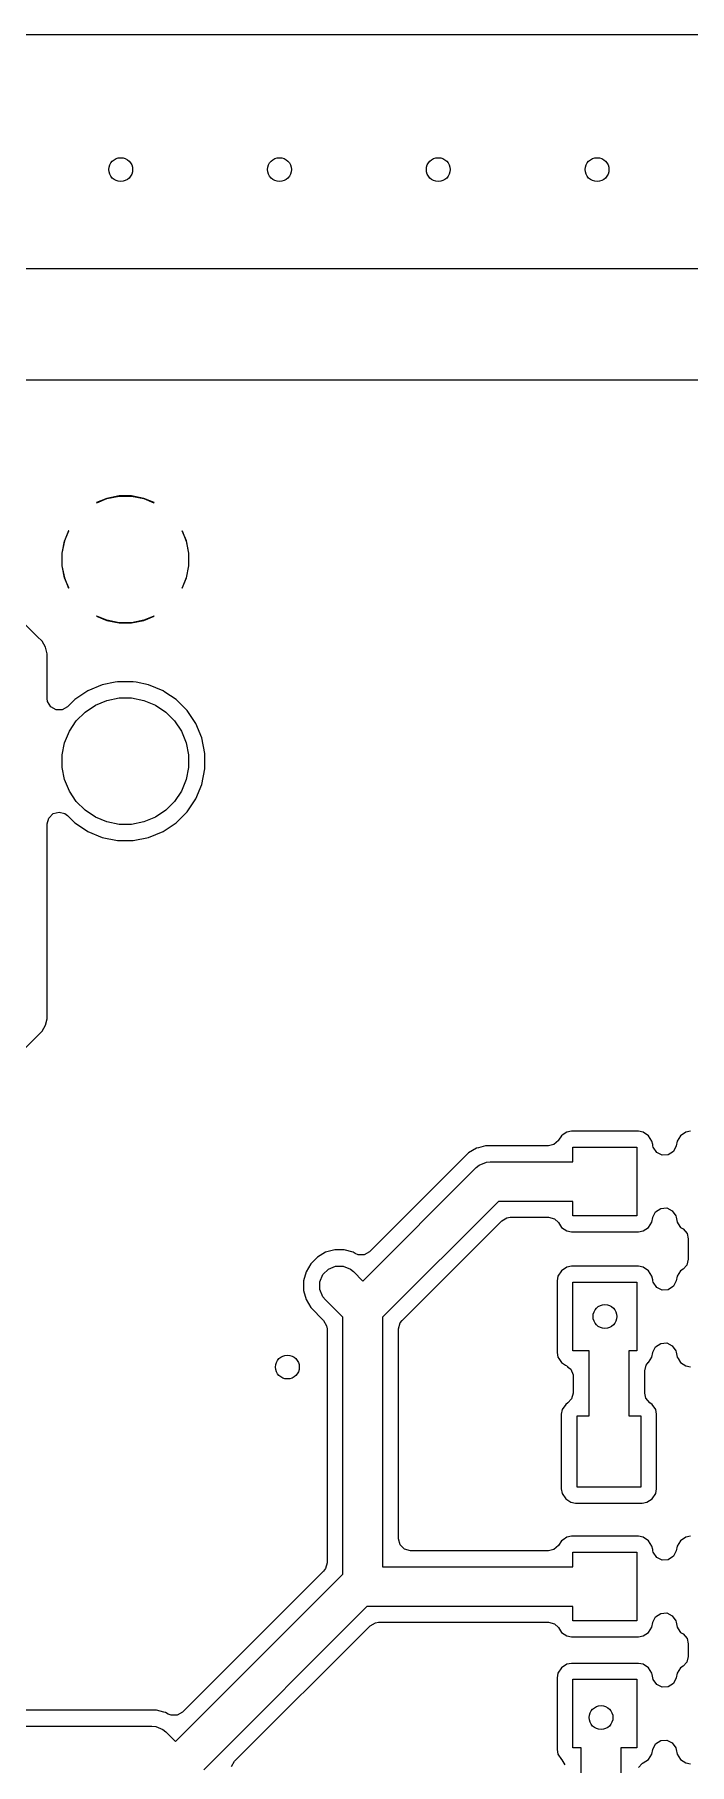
# Model space of a CAD drawing. Header units: inches. Extents: x 2.12 to 6.02, y -5.78 to -1.88.
# Drawn here: x 4.971 to 5.296, y -2.734 to -1.876 of the extents above; entities that cross this region are included whole.
import ezdxf

# ---------------------------------------------------------------- set-up
doc = ezdxf.new("R2010")
doc.units = ezdxf.units.IN
doc.header["$MEASUREMENT"] = 0
doc.layers.add('B.Cu', color=153, linetype='CONTINUOUS', true_color=0x4d7fc4)

msp = doc.modelspace()

# ---------------------------------------------------------------- linework, layer by layer
at = {"layer": 'B.Cu', "linetype": 'CONTINUOUS'}
for p, q in [((2.13821, -1.876), (5.99565, -1.876)), ((5.73902, -1.99213), (2.39483, -1.99213)), ((2.43466, -2.04724), (5.69919, -2.04724)), ((5.00695, -2.10593), (5.00188, -2.10804)), ((5.00188, -2.10804), (5.00188, -2.10804)), ((5.00188, -2.10804), (5.00199, -2.10815)), ((5.00199, -2.10815), (5.007, -2.10608)), ((5.01304, -2.10472), (5.00695, -2.10593)), ((5.00695, -2.10593), (5.00695, -2.10593)), ((5.007, -2.10608), (5.01305, -2.10488)), ((5.01924, -2.10472), (5.01304, -2.10472)), ((5.01305, -2.10488), (5.01923, -2.10488)), ((5.01923, -2.10488), (5.02528, -2.10608)), ((5.02533, -2.10593), (5.01924, -2.10472)), ((5.02528, -2.10608), (5.03029, -2.10815)), ((5.03041, -2.10804), (5.02533, -2.10593)), ((5.02533, -2.10593), (5.02533, -2.10593)), ((5.03029, -2.10815), (5.03041, -2.10804)), ((5.03041, -2.10804), (5.03041, -2.10804)), ((4.98796, -2.12196), (4.98586, -2.12703)), ((4.986, -2.12708), (4.98807, -2.12207)), ((4.98807, -2.12207), (4.98796, -2.12196)), ((4.98796, -2.12196), (4.98796, -2.12196)), ((5.04432, -2.12196), (5.04421, -2.12207)), ((5.04421, -2.12207), (5.04628, -2.12708)), ((5.04643, -2.12703), (5.04432, -2.12196)), ((4.98586, -2.12703), (4.98465, -2.13312)), ((4.98465, -2.13312), (4.98465, -2.13932)), ((4.9848, -2.13313), (4.986, -2.12708)), ((4.9848, -2.13931), (4.9848, -2.13313)), ((4.98586, -2.12703), (4.98586, -2.12703)), ((5.04628, -2.12708), (5.04749, -2.13313)), ((5.04764, -2.13312), (5.04643, -2.12703)), ((5.04643, -2.12703), (5.04643, -2.12703)), ((5.04749, -2.13313), (5.04749, -2.13931)), ((5.04764, -2.13932), (5.04764, -2.13312)), ((4.98465, -2.13932), (4.98586, -2.14541)), ((4.986, -2.14536), (4.9848, -2.13931)), ((5.04749, -2.13931), (5.04628, -2.14536)), ((5.04643, -2.14541), (5.04764, -2.13932)), ((4.98586, -2.14541), (4.98586, -2.14541)), ((4.98586, -2.14541), (4.98796, -2.15048)), ((4.98807, -2.15037), (4.986, -2.14536)), ((4.98796, -2.15048), (4.98807, -2.15037)), ((4.98796, -2.15048), (4.98796, -2.15048)), ((5.04628, -2.14536), (5.04421, -2.15037)), ((5.04421, -2.15037), (5.04432, -2.15048)), ((5.04432, -2.15048), (5.04643, -2.14541)), ((5.04643, -2.14541), (5.04643, -2.14541)), ((4.97244, -2.17439), (4.95437, -2.15632)), ((5.00199, -2.16429), (5.00188, -2.1644)), ((5.00188, -2.1644), (5.00695, -2.16651)), ((5.007, -2.16636), (5.00199, -2.16429)), ((5.00695, -2.16651), (5.00695, -2.16651)), ((5.00695, -2.16651), (5.01304, -2.16772)), ((5.01305, -2.16756), (5.007, -2.16636)), ((5.01304, -2.16772), (5.01924, -2.16772)), ((5.01923, -2.16756), (5.01305, -2.16756)), ((5.02528, -2.16636), (5.01923, -2.16756)), ((5.01924, -2.16772), (5.02533, -2.16651)), ((5.03029, -2.16429), (5.02528, -2.16636)), ((5.02533, -2.16651), (5.03041, -2.1644)), ((5.02533, -2.16651), (5.02533, -2.16651)), ((5.03041, -2.1644), (5.03029, -2.16429)), ((4.97482, -2.17678), (4.97244, -2.17439)), ((4.97244, -2.17439), (4.97244, -2.17439)), ((4.97567, -2.17824), (4.97482, -2.17678)), ((4.97651, -2.1797), (4.97567, -2.17824)), ((4.97738, -2.18296), (4.97651, -2.1797)), ((4.97738, -2.18633), (4.97738, -2.18296)), ((4.97738, -2.18744), (4.97738, -2.18633)), ((4.97738, -2.18633), (4.97738, -2.18633)), ((4.97738, -2.20511), (4.97738, -2.18744)), ((4.99748, -2.20131), (4.99103, -2.20562)), ((5.00465, -2.19834), (4.99748, -2.20131)), ((4.99748, -2.20131), (4.99748, -2.20131)), ((5.011, -2.19708), (5.00465, -2.19834)), ((5.00465, -2.19834), (5.00465, -2.19834)), ((5.01226, -2.19683), (5.011, -2.19708)), ((5.02002, -2.19683), (5.01226, -2.19683)), ((5.02154, -2.19713), (5.02002, -2.19683)), ((5.02763, -2.19834), (5.02154, -2.19713)), ((5.0348, -2.20131), (5.02763, -2.19834)), ((5.02763, -2.19834), (5.02763, -2.19834)), ((5.03577, -2.20196), (5.0348, -2.20131)), ((5.0348, -2.20131), (5.0348, -2.20131)), ((5.04125, -2.20562), (5.03577, -2.20196)), ((4.97758, -2.20663), (4.97738, -2.20511)), ((4.9791, -2.20926), (4.97758, -2.20663)), ((4.98173, -2.21078), (4.9791, -2.20926)), ((4.98477, -2.21078), (4.98173, -2.21078)), ((4.9874, -2.20926), (4.98477, -2.21078)), ((4.99103, -2.20562), (4.9874, -2.20926)), ((4.99103, -2.20562), (4.99103, -2.20562)), ((4.99179, -2.21624), (4.99616, -2.21187)), ((4.99616, -2.21187), (5.00129, -2.20844)), ((5.00129, -2.20844), (5.007, -2.20608)), ((5.007, -2.20608), (5.01305, -2.20488)), ((5.01305, -2.20488), (5.01923, -2.20488)), ((5.01923, -2.20488), (5.02528, -2.20608)), ((5.02528, -2.20608), (5.03099, -2.20844)), ((5.03099, -2.20844), (5.03612, -2.21187)), ((5.03612, -2.21187), (5.04049, -2.21624)), ((5.04674, -2.21111), (5.04125, -2.20562)), ((5.05105, -2.21756), (5.04674, -2.21111)), ((4.98836, -2.22137), (4.99179, -2.21624)), ((5.04049, -2.21624), (5.04392, -2.22137)), ((5.05402, -2.22473), (5.05105, -2.21756)), ((4.9848, -2.23313), (4.986, -2.22708)), ((4.986, -2.22708), (4.98836, -2.22137)), ((5.04392, -2.22137), (5.04628, -2.22708)), ((5.04628, -2.22708), (5.04749, -2.23313)), ((5.05553, -2.23234), (5.05402, -2.22473)), ((4.9848, -2.23931), (4.9848, -2.23313)), ((5.04749, -2.23313), (5.04749, -2.23931)), ((5.05553, -2.2401), (5.05553, -2.23234)), ((4.986, -2.24536), (4.9848, -2.23931)), ((4.98836, -2.25107), (4.986, -2.24536)), ((5.04628, -2.24536), (5.04392, -2.25107)), ((5.04749, -2.23931), (5.04628, -2.24536)), ((5.05402, -2.24771), (5.05553, -2.2401)), ((4.99179, -2.2562), (4.98836, -2.25107)), ((5.04392, -2.25107), (5.04049, -2.2562)), ((5.04674, -2.26133), (5.05105, -2.25488)), ((5.05105, -2.25488), (5.05402, -2.24771)), ((4.97817, -2.2644), (4.98031, -2.26225)), ((4.98031, -2.26225), (4.98325, -2.26146)), ((4.98325, -2.26146), (4.98618, -2.26225)), ((4.98618, -2.26225), (4.9874, -2.26318)), ((4.9874, -2.26318), (4.99103, -2.26682)), ((4.99616, -2.26057), (4.99179, -2.2562)), ((5.00129, -2.264), (4.99616, -2.26057)), ((5.007, -2.26636), (5.00129, -2.264)), ((5.03099, -2.264), (5.02528, -2.26636)), ((5.03612, -2.26057), (5.03099, -2.264)), ((5.04049, -2.2562), (5.03612, -2.26057)), ((5.04125, -2.26682), (5.04674, -2.26133)), ((4.97738, -2.26733), (4.97817, -2.2644)), ((4.97738, -2.36389), (4.97738, -2.26733)), ((4.99103, -2.26682), (4.99532, -2.26968)), ((4.99532, -2.26968), (4.99748, -2.27113)), ((4.99748, -2.27113), (4.99748, -2.27113)), ((4.99748, -2.27113), (4.99748, -2.27113)), ((4.99748, -2.27113), (5.00465, -2.2741)), ((5.01305, -2.26756), (5.007, -2.26636)), ((5.01923, -2.26756), (5.01305, -2.26756)), ((5.02528, -2.26636), (5.01923, -2.26756)), ((5.02763, -2.2741), (5.0348, -2.27113)), ((5.0348, -2.27113), (5.04125, -2.26682)), ((5.00465, -2.2741), (5.01226, -2.27561)), ((5.01226, -2.27561), (5.01226, -2.27561)), ((5.01226, -2.27561), (5.02002, -2.27561)), ((5.02002, -2.27561), (5.02763, -2.2741)), ((5.02002, -2.27561), (5.02002, -2.27561)), ((4.97651, -2.36715), (4.97738, -2.36389)), ((4.93639, -2.40851), (4.97482, -2.37007)), ((4.97482, -2.37007), (4.97651, -2.36715)), ((4.97651, -2.36715), (4.97651, -2.36715)), ((5.19475, -2.42691), (5.19119, -2.42786)), ((5.22593, -2.42691), (5.19475, -2.42691)), ((5.22852, -2.4263), (5.22593, -2.42691)), ((5.23081, -2.4243), (5.22852, -2.4263)), ((5.23091, -2.42414), (5.23081, -2.4243)), ((5.23238, -2.42195), (5.23091, -2.42414)), ((5.23322, -2.42139), (5.23238, -2.42195)), ((5.23499, -2.4202), (5.23322, -2.42139)), ((5.23729, -2.41974), (5.23499, -2.4202)), ((5.27058, -2.41974), (5.23729, -2.41974)), ((5.27288, -2.4202), (5.27058, -2.41974)), ((5.27549, -2.42195), (5.27288, -2.4202)), ((5.27288, -2.4202), (5.27288, -2.4202)), ((5.27724, -2.42456), (5.27549, -2.42195)), ((5.27759, -2.4263), (5.27724, -2.42456)), ((5.27771, -2.42693), (5.27759, -2.4263)), ((5.27791, -2.42767), (5.27771, -2.42693)), ((5.28922, -2.42693), (5.28787, -2.42966)), ((5.28969, -2.42456), (5.28922, -2.42693)), ((5.29143, -2.42195), (5.28969, -2.42456)), ((5.29405, -2.4202), (5.29143, -2.42195)), ((5.29635, -2.41974), (5.29405, -2.4202)), ((5.1862, -2.43045), (5.13724, -2.47941)), ((5.19024, -2.42812), (5.1862, -2.43045)), ((5.1862, -2.43045), (5.1862, -2.43045)), ((5.19119, -2.42786), (5.19024, -2.42812)), ((5.19119, -2.42786), (5.19119, -2.42786)), ((5.19162, -2.43646), (5.19517, -2.43499)), ((5.19517, -2.43499), (5.19709, -2.4348)), ((5.19709, -2.4348), (5.23807, -2.4348)), ((5.23807, -2.4348), (5.23807, -2.42764)), ((5.23807, -2.42764), (5.2698, -2.42764)), ((5.2698, -2.42764), (5.2698, -2.46165)), ((5.2796, -2.4302), (5.27791, -2.42767)), ((5.28232, -2.43154), (5.2796, -2.4302)), ((5.28535, -2.43134), (5.28232, -2.43154)), ((5.28787, -2.42966), (5.28535, -2.43134)), ((5.13386, -2.49395), (5.19013, -2.43769)), ((5.19013, -2.43769), (5.19162, -2.43646)), ((5.19162, -2.43646), (5.19162, -2.43646)), ((5.20116, -2.45449), (5.1437, -2.51195)), ((5.23807, -2.45449), (5.20116, -2.45449)), ((5.23807, -2.46165), (5.23807, -2.45449)), ((5.27771, -2.46236), (5.27905, -2.45964)), ((5.27905, -2.45964), (5.28158, -2.45795)), ((5.28158, -2.45795), (5.28461, -2.45775)), ((5.28461, -2.45775), (5.28733, -2.45909)), ((5.28733, -2.45909), (5.28902, -2.46162)), ((5.15331, -2.5135), (5.20272, -2.4641)), ((5.20272, -2.4641), (5.20534, -2.46258)), ((5.20534, -2.46258), (5.20686, -2.46238)), ((5.20686, -2.46238), (5.22593, -2.46238)), ((5.22593, -2.46238), (5.22886, -2.46317)), ((5.22886, -2.46317), (5.23081, -2.46499)), ((5.23081, -2.46499), (5.23238, -2.46734)), ((5.23238, -2.46734), (5.23499, -2.46909)), ((5.23499, -2.46909), (5.23729, -2.46955)), ((5.23729, -2.46955), (5.27058, -2.46955)), ((5.2698, -2.46165), (5.23807, -2.46165)), ((5.27058, -2.46955), (5.27288, -2.46909)), ((5.27288, -2.46909), (5.27549, -2.46734)), ((5.27549, -2.46734), (5.27724, -2.46473)), ((5.27724, -2.46473), (5.2777, -2.46243)), ((5.2777, -2.46243), (5.27771, -2.46236)), ((5.2777, -2.46243), (5.2777, -2.46243)), ((5.28902, -2.46162), (5.28922, -2.46236)), ((5.28922, -2.46236), (5.28969, -2.46473)), ((5.28969, -2.46473), (5.29027, -2.4656)), ((5.29027, -2.4656), (5.29143, -2.46734)), ((5.29143, -2.46734), (5.29265, -2.46816)), ((5.29265, -2.46816), (5.29465, -2.47044)), ((5.29465, -2.47044), (5.29526, -2.47303)), ((5.29526, -2.47303), (5.29526, -2.48319)), ((5.10805, -2.48537), (5.10572, -2.48941)), ((5.11135, -2.48207), (5.10805, -2.48537)), ((5.10805, -2.48537), (5.10805, -2.48537)), ((5.1154, -2.47973), (5.11135, -2.48207)), ((5.11135, -2.48207), (5.11135, -2.48207)), ((5.11991, -2.47852), (5.1154, -2.47973)), ((5.1154, -2.47973), (5.1154, -2.47973)), ((5.11678, -2.48808), (5.12032, -2.48661)), ((5.12458, -2.47852), (5.11991, -2.47852)), ((5.11991, -2.47852), (5.11991, -2.47852)), ((5.12032, -2.48661), (5.12416, -2.48661)), ((5.12416, -2.48661), (5.12771, -2.48808)), ((5.12909, -2.47973), (5.12458, -2.47852)), ((5.12458, -2.47852), (5.12458, -2.47852)), ((5.13015, -2.48035), (5.12909, -2.47973)), ((5.12909, -2.47973), (5.12909, -2.47973)), ((5.13157, -2.48093), (5.13015, -2.48035)), ((5.13461, -2.48093), (5.13157, -2.48093)), ((5.13724, -2.47941), (5.13461, -2.48093)), ((5.23729, -2.48667), (5.23499, -2.48713)), ((5.27058, -2.48667), (5.23729, -2.48667)), ((5.27288, -2.48713), (5.27058, -2.48667)), ((5.29447, -2.48612), (5.29265, -2.48806)), ((5.29526, -2.48319), (5.29447, -2.48612)), ((5.10572, -2.48941), (5.10451, -2.49392)), ((5.10451, -2.49392), (5.10451, -2.4986)), ((5.10572, -2.48941), (5.10572, -2.48941)), ((5.11259, -2.49434), (5.11406, -2.49079)), ((5.11259, -2.49818), (5.11259, -2.49434)), ((5.11406, -2.49079), (5.11678, -2.48808)), ((5.12771, -2.48808), (5.1292, -2.4893)), ((5.1292, -2.4893), (5.13386, -2.49395)), ((5.23064, -2.49149), (5.23018, -2.49379)), ((5.23018, -2.49379), (5.23018, -2.52936)), ((5.23238, -2.48888), (5.23064, -2.49149)), ((5.23499, -2.48713), (5.23238, -2.48888)), ((5.23807, -2.52858), (5.23807, -2.49457)), ((5.23807, -2.49457), (5.2698, -2.49457)), ((5.2698, -2.49457), (5.2698, -2.52858)), ((5.27549, -2.48888), (5.27288, -2.48713)), ((5.27288, -2.48713), (5.27288, -2.48713)), ((5.27724, -2.49149), (5.27549, -2.48888)), ((5.27761, -2.49335), (5.27724, -2.49149)), ((5.27771, -2.49386), (5.27761, -2.49335)), ((5.27791, -2.4946), (5.27771, -2.49386)), ((5.2796, -2.49713), (5.27791, -2.4946)), ((5.28922, -2.49386), (5.28787, -2.49658)), ((5.28969, -2.49149), (5.28922, -2.49386)), ((5.29143, -2.48888), (5.28969, -2.49149)), ((5.29265, -2.48806), (5.29143, -2.48888)), ((5.29143, -2.48888), (5.29143, -2.48888)), ((5.10451, -2.4986), (5.10572, -2.50311)), ((5.10572, -2.50311), (5.10572, -2.50311)), ((5.10572, -2.50311), (5.10805, -2.50715)), ((5.11406, -2.50173), (5.11259, -2.49818)), ((5.11528, -2.50322), (5.11406, -2.50173)), ((5.12402, -2.51195), (5.11528, -2.50322)), ((5.28232, -2.49847), (5.2796, -2.49713)), ((5.28535, -2.49827), (5.28232, -2.49847)), ((5.28787, -2.49658), (5.28535, -2.49827)), ((5.10805, -2.50715), (5.10805, -2.50715)), ((5.10805, -2.50715), (5.10805, -2.50715)), ((5.10805, -2.50715), (5.1144, -2.5135)), ((5.12402, -2.63932), (5.12402, -2.51195)), ((5.1437, -2.51195), (5.1437, -2.63559)), ((5.1144, -2.5135), (5.11592, -2.51613)), ((5.11592, -2.51613), (5.11612, -2.51765)), ((5.11612, -2.51765), (5.11612, -2.63362)), ((5.15159, -2.51765), (5.15238, -2.51472)), ((5.15159, -2.60536), (5.15159, -2.51765)), ((5.15238, -2.51472), (5.15331, -2.5135)), ((5.23018, -2.52936), (5.23064, -2.53166)), ((5.24606, -2.52858), (5.23807, -2.52858)), ((5.24606, -2.56079), (5.24606, -2.52858)), ((5.2698, -2.52858), (5.26575, -2.52858)), ((5.26575, -2.52858), (5.26575, -2.56079)), ((5.27724, -2.53166), (5.2777, -2.52936)), ((5.2777, -2.52936), (5.27771, -2.52929)), ((5.2777, -2.52936), (5.2777, -2.52936)), ((5.27771, -2.52929), (5.27905, -2.52656)), ((5.27905, -2.52656), (5.28158, -2.52488)), ((5.28158, -2.52488), (5.28461, -2.52468)), ((5.28461, -2.52468), (5.28733, -2.52602)), ((5.28733, -2.52602), (5.28902, -2.52855)), ((5.28902, -2.52855), (5.28922, -2.52929)), ((5.28922, -2.52929), (5.28969, -2.53166)), ((5.23064, -2.53166), (5.2311, -2.53236)), ((5.2311, -2.53236), (5.23238, -2.53427)), ((5.23238, -2.53427), (5.2344, -2.53562)), ((5.2344, -2.53562), (5.23547, -2.53634)), ((5.23547, -2.53634), (5.23538, -2.53647)), ((5.23538, -2.53647), (5.23696, -2.53768)), ((5.23696, -2.53768), (5.23812, -2.54049)), ((5.27364, -2.53856), (5.27443, -2.53562)), ((5.27443, -2.53562), (5.27536, -2.53441)), ((5.27536, -2.53441), (5.27549, -2.53427)), ((5.27549, -2.53427), (5.27724, -2.53166)), ((5.27549, -2.53427), (5.27549, -2.53427)), ((5.28969, -2.53166), (5.29016, -2.53236)), ((5.29016, -2.53236), (5.29143, -2.53427)), ((5.29143, -2.53427), (5.29405, -2.53602)), ((5.29405, -2.53602), (5.29635, -2.53648)), ((5.23812, -2.54049), (5.23817, -2.54125)), ((5.23817, -2.54125), (5.23817, -2.54949)), ((5.27364, -2.54949), (5.27364, -2.53856)), ((5.23447, -2.5551), (5.23272, -2.55771)), ((5.23556, -2.55436), (5.23447, -2.5551)), ((5.23447, -2.5551), (5.23447, -2.5551)), ((5.23738, -2.55242), (5.23556, -2.55436)), ((5.23817, -2.54949), (5.23738, -2.55242)), ((5.27425, -2.55208), (5.27364, -2.54949)), ((5.27625, -2.55436), (5.27425, -2.55208)), ((5.27734, -2.5551), (5.27625, -2.55436)), ((5.27909, -2.55771), (5.27734, -2.5551)), ((5.27734, -2.5551), (5.27734, -2.5551)), ((5.23272, -2.55771), (5.23226, -2.56001)), ((5.23226, -2.56001), (5.23226, -2.597)), ((5.24016, -2.59622), (5.24016, -2.56079)), ((5.24016, -2.56079), (5.24606, -2.56079)), ((5.26575, -2.56079), (5.27165, -2.56079)), ((5.27165, -2.56079), (5.27165, -2.59622)), ((5.27955, -2.56001), (5.27909, -2.55771)), ((5.27955, -2.56866), (5.27955, -2.56001)), ((5.27955, -2.59622), (5.27955, -2.56866)), ((5.23226, -2.597), (5.23272, -2.5993)), ((5.27165, -2.59622), (5.24016, -2.59622)), ((5.27909, -2.5993), (5.27955, -2.597)), ((5.27955, -2.597), (5.27955, -2.59622)), ((5.15159, -2.62183), (5.15159, -2.60536)), ((5.23272, -2.5993), (5.23272, -2.5993)), ((5.23272, -2.5993), (5.23447, -2.60191)), ((5.23447, -2.60191), (5.23708, -2.60366)), ((5.23708, -2.60366), (5.23938, -2.60411)), ((5.23938, -2.60411), (5.27243, -2.60411)), ((5.27243, -2.60411), (5.27473, -2.60366)), ((5.27473, -2.60366), (5.27734, -2.60191)), ((5.27734, -2.60191), (5.27909, -2.5993)), ((5.15238, -2.62476), (5.15159, -2.62183)), ((5.23238, -2.62273), (5.23082, -2.62508)), ((5.2332, -2.62219), (5.23238, -2.62273)), ((5.23499, -2.62099), (5.2332, -2.62219)), ((5.23729, -2.62053), (5.23499, -2.62099)), ((5.27058, -2.62053), (5.23729, -2.62053)), ((5.27288, -2.62099), (5.27058, -2.62053)), ((5.27294, -2.62102), (5.27288, -2.62099)), ((5.27549, -2.62273), (5.27294, -2.62102)), ((5.27724, -2.62535), (5.27549, -2.62273)), ((5.29143, -2.62273), (5.28969, -2.62535)), ((5.29405, -2.62099), (5.29143, -2.62273)), ((5.29635, -2.62053), (5.29405, -2.62099)), ((5.15453, -2.62691), (5.15238, -2.62476)), ((5.15746, -2.6277), (5.15453, -2.62691)), ((5.22593, -2.6277), (5.15746, -2.6277)), ((5.22852, -2.62709), (5.22593, -2.6277)), ((5.23081, -2.62509), (5.22852, -2.62709)), ((5.23082, -2.62508), (5.23081, -2.62509)), ((5.23807, -2.63559), (5.23807, -2.62843)), ((5.23807, -2.62843), (5.2698, -2.62843)), ((5.2698, -2.62843), (5.2698, -2.66244)), ((5.27759, -2.62709), (5.27724, -2.62535)), ((5.27771, -2.62772), (5.27759, -2.62709)), ((5.27791, -2.62846), (5.27771, -2.62772)), ((5.2796, -2.63099), (5.27791, -2.62846)), ((5.28232, -2.63233), (5.2796, -2.63099)), ((5.28535, -2.63213), (5.28232, -2.63233)), ((5.28787, -2.63044), (5.28535, -2.63213)), ((5.28922, -2.62772), (5.28787, -2.63044)), ((5.28969, -2.62535), (5.28922, -2.62772)), ((5.04104, -2.7223), (5.12402, -2.63932)), ((5.1144, -2.63777), (5.04447, -2.70771)), ((5.11534, -2.63656), (5.1144, -2.63777)), ((5.11612, -2.63362), (5.11534, -2.63656)), ((5.1437, -2.63559), (5.23807, -2.63559)), ((5.1359, -2.65528), (5.05496, -2.73622)), ((5.23807, -2.65528), (5.1359, -2.65528)), ((5.23807, -2.66244), (5.23807, -2.65528)), ((5.28158, -2.65874), (5.28461, -2.65854)), ((5.28461, -2.65854), (5.28733, -2.65988)), ((5.07027, -2.73207), (5.13746, -2.66489)), ((5.13746, -2.66489), (5.14008, -2.66337)), ((5.14008, -2.66337), (5.1416, -2.66317)), ((5.1416, -2.66317), (5.22593, -2.66317)), ((5.22593, -2.66317), (5.22886, -2.66396)), ((5.22886, -2.66396), (5.23081, -2.66578)), ((5.23081, -2.66578), (5.23238, -2.66813)), ((5.2698, -2.66244), (5.23807, -2.66244)), ((5.27549, -2.66813), (5.27724, -2.66552)), ((5.27724, -2.66552), (5.2777, -2.66322)), ((5.2777, -2.66322), (5.27771, -2.66315)), ((5.2777, -2.66322), (5.2777, -2.66322)), ((5.27771, -2.66315), (5.27905, -2.66042)), ((5.27905, -2.66042), (5.28158, -2.65874)), ((5.28733, -2.65988), (5.28902, -2.66241)), ((5.28902, -2.66241), (5.28922, -2.66315)), ((5.28922, -2.66315), (5.28969, -2.66552)), ((5.28969, -2.66552), (5.29027, -2.66639)), ((5.29027, -2.66639), (5.29143, -2.66813)), ((5.23238, -2.66813), (5.23499, -2.66988)), ((5.23499, -2.66988), (5.23729, -2.67033)), ((5.23729, -2.67033), (5.27058, -2.67033)), ((5.27058, -2.67033), (5.27288, -2.66988)), ((5.27288, -2.66988), (5.27549, -2.66813)), ((5.29143, -2.66813), (5.29265, -2.66894)), ((5.29265, -2.66894), (5.29465, -2.67123)), ((5.29465, -2.67123), (5.29526, -2.67382)), ((5.29526, -2.67382), (5.29526, -2.68004)), ((5.23499, -2.68398), (5.23238, -2.68573)), ((5.23729, -2.68352), (5.23499, -2.68398)), ((5.27058, -2.68352), (5.23729, -2.68352)), ((5.27288, -2.68398), (5.27058, -2.68352)), ((5.27549, -2.68573), (5.27288, -2.68398)), ((5.27288, -2.68398), (5.27288, -2.68398)), ((5.29447, -2.68297), (5.29265, -2.68492)), ((5.29526, -2.68004), (5.29447, -2.68297)), ((5.23064, -2.68834), (5.23018, -2.69064)), ((5.23018, -2.69064), (5.23018, -2.72621)), ((5.23238, -2.68573), (5.23064, -2.68834)), ((5.23807, -2.72543), (5.23807, -2.69142)), ((5.23807, -2.69142), (5.2698, -2.69142)), ((5.2698, -2.69142), (5.2698, -2.72543)), ((5.27724, -2.68834), (5.27549, -2.68573)), ((5.27736, -2.68897), (5.27724, -2.68834)), ((5.27771, -2.69071), (5.27736, -2.68897)), ((5.27791, -2.69145), (5.27771, -2.69071)), ((5.2796, -2.69398), (5.27791, -2.69145)), ((5.28922, -2.69071), (5.28787, -2.69344)), ((5.28969, -2.68834), (5.28922, -2.69071)), ((5.29143, -2.68573), (5.28969, -2.68834)), ((5.29265, -2.68492), (5.29143, -2.68573)), ((5.29143, -2.68573), (5.29143, -2.68573)), ((5.28232, -2.69532), (5.2796, -2.69398)), ((5.28535, -2.69512), (5.28232, -2.69532)), ((5.28787, -2.69344), (5.28535, -2.69512)), ((5.03156, -2.70667), (4.86906, -2.70667)), ((5.03512, -2.70763), (5.03156, -2.70667)), ((5.03607, -2.70788), (5.03512, -2.70763)), ((5.03739, -2.70864), (5.03607, -2.70788)), ((5.03607, -2.70788), (5.03607, -2.70788)), ((5.03607, -2.70788), (5.03607, -2.70788)), ((5.0388, -2.70923), (5.03739, -2.70864)), ((5.04184, -2.70923), (5.0388, -2.70923)), ((5.04447, -2.70771), (5.04184, -2.70923)), ((4.89075, -2.71457), (5.02923, -2.71457)), ((5.02923, -2.71457), (5.03115, -2.71476)), ((5.03115, -2.71476), (5.0347, -2.71623)), ((5.0347, -2.71623), (5.0347, -2.71623)), ((5.0347, -2.71623), (5.03619, -2.71745)), ((5.03619, -2.71745), (5.04104, -2.7223)), ((5.23018, -2.72621), (5.23064, -2.72851)), ((5.24213, -2.72543), (5.23807, -2.72543)), ((5.24213, -2.76157), (5.24213, -2.72543)), ((5.2698, -2.72543), (5.26181, -2.72543)), ((5.26181, -2.72543), (5.26181, -2.76157)), ((5.27724, -2.72851), (5.2777, -2.72621)), ((5.2777, -2.72621), (5.27771, -2.72614)), ((5.2777, -2.72621), (5.2777, -2.72621)), ((5.27771, -2.72614), (5.27905, -2.72342)), ((5.27905, -2.72342), (5.28158, -2.72173)), ((5.28158, -2.72173), (5.28461, -2.72153)), ((5.28461, -2.72153), (5.28733, -2.72287)), ((5.28733, -2.72287), (5.28902, -2.7254)), ((5.28902, -2.7254), (5.28922, -2.72614)), ((5.28922, -2.72614), (5.28969, -2.72851)), ((5.06875, -2.7347), (5.07027, -2.73207)), ((5.23064, -2.72851), (5.23238, -2.73112)), ((5.23238, -2.73112), (5.23251, -2.73126)), ((5.23251, -2.73126), (5.23403, -2.73389)), ((5.27049, -2.73517), (5.27243, -2.73323)), ((5.2724, -2.73319), (5.27261, -2.73305)), ((5.27243, -2.73323), (5.2724, -2.73319)), ((5.27261, -2.73305), (5.27264, -2.73302)), ((5.27264, -2.73302), (5.27268, -2.733)), ((5.27268, -2.733), (5.27288, -2.73287)), ((5.27288, -2.73287), (5.27549, -2.73112)), ((5.27288, -2.73287), (5.27288, -2.73287)), ((5.27549, -2.73112), (5.27724, -2.72851)), ((5.28969, -2.72851), (5.28971, -2.72854)), ((5.28971, -2.72854), (5.29143, -2.73112)), ((5.29143, -2.73112), (5.29405, -2.73287)), ((5.29405, -2.73287), (5.29635, -2.73333))]:
    msp.add_line(p, q, dxfattribs=at)
at = {"layer": 'B.Cu'}
for centre in [(5.0138, -1.94293), (5.09254, -1.94293), (5.17128, -1.94293), (5.25002, -1.94293), (5.25394, -2.51157), (5.09646, -2.53661), (5.25197, -2.71039)]:
    msp.add_circle(centre, 0.00591, dxfattribs=at)

doc.saveas('drawing.dxf')
